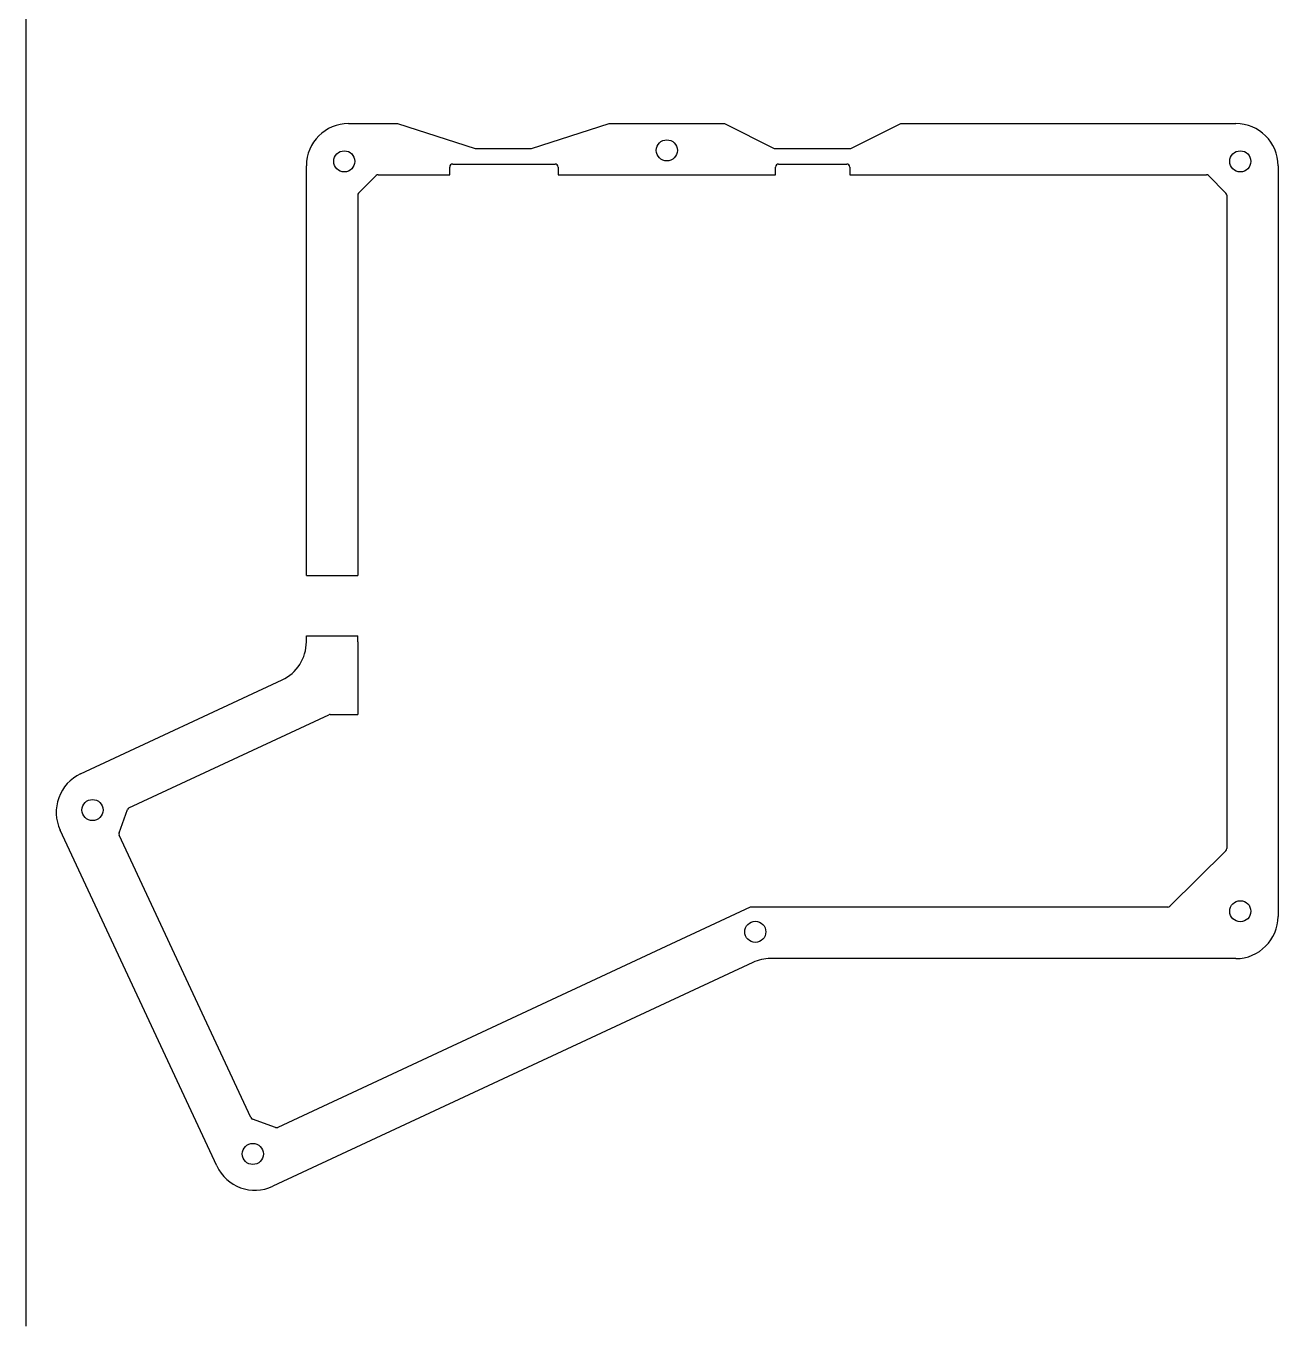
# Model space of a CAD drawing. Extents: x -270 to 328, y -798 to 376.
# Drawn here: x 120.4 to 328, y -798.2 to -582.7 of the extents above; entities that cross this region are included whole.
import ezdxf

# ---------------------------------------------------------------- set-up
doc = ezdxf.new("R2010")
doc.units = 0
doc.layers.get('0').update_dxf_attribs({"linetype": 'CONTINUOUS'})

msp = doc.modelspace()

# ---------------------------------------------------------------- linework, layer by layer
for p, q in [((120.41, -251.18), (120.41, -798.18)), ((166.91, -673.78), (166.91, -605.84)), ((175.41, -610.72), (175.41, -673.78)), ((166.91, -673.78), (175.41, -673.78)), ((166.91, -684.78), (166.91, -683.78)), ((166.91, -683.78), (175.41, -683.78)), ((175.41, -684.78), (175.41, -683.78)), ((175.41, -684.78), (175.41, -696.79))]:
    msp.add_line(p, q)
at = {"color": 7, "linetype": 'Continuous'}
for p, q in [((173.91, -598.84), (182.03, -598.84)), ((173.91, -598.84), (182.03, -598.84)), ((182.03, -598.84), (194.91, -602.95)), ((182.03, -598.84), (194.91, -602.95)), ((204.25, -602.95), (217.13, -598.84)), ((204.25, -602.95), (217.13, -598.84)), ((217.13, -598.84), (236.2, -598.84)), ((217.13, -598.84), (236.2, -598.84)), ((236.2, -598.84), (244.48, -602.95)), ((236.2, -598.84), (244.48, -602.95)), ((257.18, -602.95), (265.49, -598.84)), ((257.18, -602.95), (265.49, -598.84)), ((265.49, -598.84), (321, -598.84)), ((265.49, -598.84), (321, -598.84)), ((194.91, -602.95), (204.25, -602.95)), ((194.91, -602.95), (204.25, -602.95)), ((244.48, -602.95), (257.18, -602.95)), ((244.48, -602.95), (257.18, -602.95)), ((191.17, -605.55), (208.14, -605.55)), ((191.17, -605.55), (208.14, -605.55)), ((245.19, -605.55), (256.5, -605.55)), ((245.19, -605.55), (256.5, -605.55)), ((175.55, -610.36), (178.46, -607.48)), ((175.55, -610.36), (178.46, -607.48)), ((178.81, -607.33), (190.67, -607.33)), ((178.81, -607.33), (190.67, -607.33)), ((190.67, -607.33), (190.67, -606.05)), ((190.67, -607.33), (190.67, -606.05)), ((208.64, -606.05), (208.64, -607.33)), ((208.64, -606.05), (208.64, -607.33)), ((208.64, -607.33), (244.69, -607.33)), ((208.64, -607.33), (244.69, -607.33)), ((244.69, -607.33), (244.69, -606.05)), ((244.69, -607.33), (244.69, -606.05)), ((257, -606.05), (257, -607.33)), ((257, -606.05), (257, -607.33)), ((257, -607.33), (316.13, -607.33)), ((257, -607.33), (316.13, -607.33)), ((316.48, -607.48), (319.35, -610.37)), ((316.48, -607.48), (319.35, -610.37)), ((328, -605.84), (328, -730.27)), ((328, -605.84), (328, -730.27)), ((319.5, -610.73), (319.5, -719.04)), ((319.5, -610.73), (319.5, -719.04)), ((129.46, -706.65), (162.87, -691.07)), ((137.49, -712.3), (170.64, -696.84)), ((170.85, -696.79), (175.41, -696.79)), ((170.85, -696.79), (175.41, -696.79)), ((135.84, -716.41), (137.23, -712.58)), ((135.84, -716.41), (137.23, -712.58)), ((152.04, -771.64), (126.07, -715.96)), ((152.04, -771.64), (126.07, -715.96)), ((157.68, -763.62), (135.85, -716.79)), ((157.68, -763.62), (135.85, -716.79)), ((319.35, -719.39), (310.08, -728.59)), ((319.35, -719.39), (310.08, -728.59)), ((240.51, -728.73), (162.18, -765.25)), ((240.51, -728.73), (162.18, -765.25)), ((309.73, -728.73), (240.51, -728.73)), ((309.73, -728.73), (240.51, -728.73)), ((240.91, -737.93), (161.34, -775.02)), ((240.91, -737.93), (161.34, -775.02)), ((321, -737.27), (243.87, -737.27)), ((321, -737.27), (243.87, -737.27)), ((161.79, -765.27), (157.96, -763.87)), ((161.79, -765.27), (157.96, -763.87))]:
    msp.add_line(p, q, dxfattribs=at)
for centre in [(173.18, -605.11), (173.18, -605.11), (226.67, -603.29), (226.67, -603.29), (321.74, -605.11), (321.74, -605.11), (131.44, -712.64), (131.44, -712.64), (321.74, -729.42), (321.74, -729.42), (241.33, -732.83), (241.33, -732.83), (158.03, -769.66), (158.03, -769.66)]:
    msp.add_circle(centre, 1.75, dxfattribs=at)
for centre, radius, start, end in [((173.91, -605.84), 7, 90, 180), ((173.91, -605.84), 7, 90, 180), ((321, -605.84), 7, 0.0028, 90), ((321, -605.84), 7, 0.0028, 90), ((191.17, -606.05), 0.5, 90, 180), ((191.17, -606.05), 0.5, 90, 180), ((208.14, -606.05), 0.5, 360, 90), ((208.14, -606.05), 0.5, 360, 90), ((245.19, -606.05), 0.5, 90, 180), ((245.19, -606.05), 0.5, 90, 180), ((256.5, -606.05), 0.5, 360, 90), ((256.5, -606.05), 0.5, 360, 90), ((178.81, -607.83), 0.5, 90, 134.7717), ((178.81, -607.83), 0.5, 90, 134.7717), ((316.13, -607.83), 0.5, 44.7717, 90), ((316.13, -607.83), 0.5, 44.7717, 90), ((175.91, -610.72), 0.5, 134.7717, 180), ((175.91, -610.72), 0.5, 134.7717, 180), ((319, -610.73), 0.5, 360, 44.7717), ((319, -610.73), 0.5, 360, 44.7717), ((159.91, -684.73), 7, 294.9981, 359.6285), ((170.85, -697.29), 0.5, 90, 114.996), ((170.85, -697.29), 0.5, 90, 114.996), ((170.85, -697.29), 0.5, 90, 114.996), ((170.85, -697.29), 0.5, 90, 114.996), ((132.42, -713), 7, 114.9981, 204.9998), ((132.42, -713), 7, 114.9981, 204.9998), ((137.7, -712.75), 0.5, 114.996, 160.0169), ((137.7, -712.75), 0.5, 114.996, 160.0169), ((136.31, -716.58), 0.5, 160.0169, 204.996), ((136.31, -716.58), 0.5, 160.0169, 204.996), ((319, -719.04), 0.5, 314.7717, 360), ((319, -719.04), 0.5, 314.7717, 360), ((309.73, -728.23), 0.5, 270, 314.7717), ((309.73, -728.23), 0.5, 270, 314.7717), ((321, -730.27), 7, 270, 360), ((321, -730.27), 7, 270, 360), ((243.87, -744.27), 7, 90, 114.9954), ((243.87, -744.27), 7, 90, 114.9954), ((158.14, -763.4), 0.5, 204.996, 250.0169), ((158.14, -763.4), 0.5, 204.996, 250.0169), ((161.97, -764.8), 0.5, 250.0169, 294.996), ((161.97, -764.8), 0.5, 250.0169, 294.996), ((158.38, -768.68), 7, 204.9998, 294.9954), ((158.38, -768.68), 7, 204.9998, 294.9954)]:
    msp.add_arc(centre, radius, start, end, dxfattribs=at)

doc.saveas('drawing.dxf')
